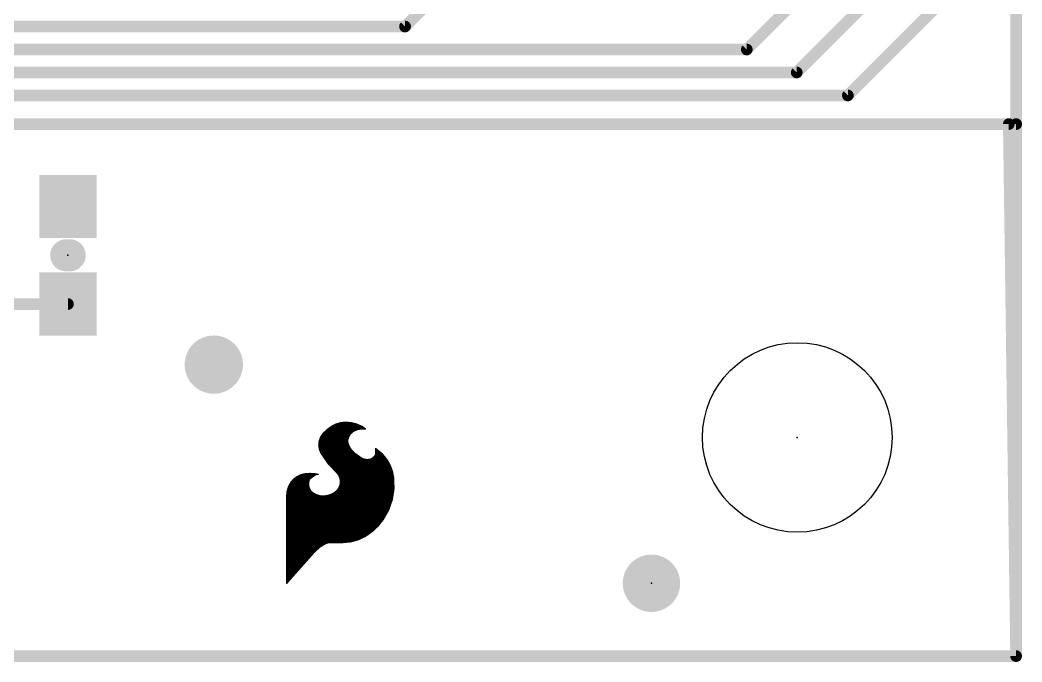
# Model space of a CAD drawing. Extents: x 0 to 48, y -23 to 79.
# Drawn here: x 30.92 to 48.36, y -0.1 to 11.08 of the extents above; entities that cross this region are included whole.
import ezdxf

# ---------------------------------------------------------------- set-up
doc = ezdxf.new("R2010")
doc.units = 0
for name, color, linetype in [('1', 12, 'CONTINUOUS'), ('16', 132, 'CONTINUOUS'), ('18', 110, 'CONTINUOUS'), ('20', 53, 'CONTINUOUS'), ('21', 41, 'CONTINUOUS'), ('22', 40, 'CONTINUOUS'), ('23', 53, 'CONTINUOUS'), ('24', 53, 'CONTINUOUS')]:
    doc.layers.add(name, color=color, linetype=linetype)

# ---------------------------------------------------------------- blocks, each defined once
blk = doc.blocks.new('RECT')
blk.add_solid([(-0.5, -0.5), (0.5, -0.5), (-0.5, 0.5), (0.5, 0.5)])
blk = doc.blocks.new('PIE')
at = {"const_width": 0.5}
blk.add_lwpolyline([(0, -0.25, 1), (0, 0.25, 1), (0, -0.25)], format="xyb", dxfattribs=at)
blk = doc.blocks.new('ROUNDV')
at = {"const_width": 0.5}
blk.add_lwpolyline([(0, -0.25, 1), (0, 0.25, 1), (0, -0.25)], format="xyb", dxfattribs=at)

msp = doc.modelspace()

# ---------------------------------------------------------------- linework, layer by layer
at = {"layer": '1', "const_width": 0.2032}
for points in [[(48.133, 9.271), (0, 9.271)], [(48.26, 0), (48.133, 9.271)], [(0, 0), (48.26, 0)]]:
    msp.add_lwpolyline(points, dxfattribs=at)
at = {"layer": '1', "const_width": 0.1016}
for points in [[(48.1838, 9.2717, 1), (48.0822, 9.2703)], [(48.133, 9.2202, 1), (48.133, 9.3218)], [(48.2092, -0.0007, 1), (48.3108, 0.0007)], [(48.26, -0.0508, 1), (48.26, 0.0508)]]:
    msp.add_lwpolyline(points, format="xyb", dxfattribs=at)
at = {"layer": '16', "const_width": 0.2032}
for points in [[(46.0807, 13.081), (43.5698, 10.5702)], [(39.3497, 12.7), (37.6198, 10.9702)], [(46.8427, 12.573), (44.4398, 10.1702)], [(47.498, 11.938), (45.3302, 9.7702)], [(25.5021, 10.9702), (37.6198, 10.9702)], [(25.5021, 10.5702), (43.5698, 10.5702)], [(25.5021, 10.1702), (44.4398, 10.1702)], [(25.5021, 9.7702), (45.3302, 9.7702)], [(48.26, 9.271), (0, 9.271)], [(48.26, 0), (48.26, 9.271)], [(31.75, 6.135), (29.249, 6.135)], [(0, 0), (48.26, 0)]]:
    msp.add_lwpolyline(points, dxfattribs=at)
at = {"layer": '16', "const_width": 0.1016}
for points in [[(37.5839, 11.0061, 1), (37.6558, 10.9342)], [(37.6198, 10.9194, 1), (37.6198, 11.021)], [(43.5339, 10.6061, 1), (43.6058, 10.5342)], [(43.5698, 10.5194, 1), (43.5698, 10.621)], [(44.4039, 10.2061, 1), (44.4758, 10.1342)], [(44.4398, 10.1194, 1), (44.4398, 10.221)], [(45.2942, 9.8061, 1), (45.3661, 9.7342)], [(45.3302, 9.7194, 1), (45.3302, 9.821)], [(48.3108, 9.271, 1), (48.2092, 9.271)], [(48.26, 9.2202, 1), (48.26, 9.3218)], [(31.75, 6.0842, 1), (31.75, 6.1858)], [(48.2092, 0, 1), (48.3108, 0)], [(48.26, -0.0508, 1), (48.26, 0.0508)]]:
    msp.add_lwpolyline(points, format="xyb", dxfattribs=at)
at = {"layer": '20', "const_width": 0.2032}
for points in [[(48.26, 78.74), (48.26, 0)], [(48.26, 0), (0, 0)]]:
    msp.add_lwpolyline(points, dxfattribs=at)
at = {"layer": '20', "const_width": 0.1016}
for points in [[(48.2092, 0, 1), (48.3108, 0)], [(48.26, -0.0508, 1), (48.26, 0.0508)]]:
    msp.add_lwpolyline(points, format="xyb", dxfattribs=at)
at = {"layer": '20'}
msp.add_circle((44.45, 3.81), 1.651, dxfattribs=at)
at = {"layer": '21', "const_width": 0.0254}
for points in [[(36.3449, 4.0056), (36.2672, 3.9496)], [(36.4229, 4.0444), (36.3449, 4.0056)], [(36.3602, 4.0132), (36.8417, 4.0132)], [(36.4112, 4.0386), (36.7831, 4.0386)], [(36.5069, 4.0676), (36.4229, 4.0444)], [(36.494, 4.064), (36.6904, 4.064)], [(36.5938, 4.0742), (36.5069, 4.0676)], [(36.6838, 4.0656), (36.5938, 4.0742)], [(36.7716, 4.0437), (36.6838, 4.0656)], [(36.7945, 4.0335), (36.7716, 4.0437)], [(36.8301, 4.0183), (36.7945, 4.0335)], [(36.8805, 3.9962), (36.8301, 4.0183)], [(36.1976, 3.8837), (36.1545, 3.8233)], [(36.1631, 3.8354), (36.6452, 3.8354)], [(36.1812, 3.8608), (36.661, 3.8608)], [(36.2672, 3.9496), (36.1976, 3.8837)], [(36.2002, 3.8862), (36.6826, 3.8862)], [(36.2271, 3.9116), (36.7097, 3.9116)], [(36.2539, 3.937), (36.7568, 3.937)], [(36.285, 3.9624), (36.924, 3.9624)], [(36.3202, 3.9878), (36.8914, 3.9878)], [(36.6384, 3.8244), (36.6687, 3.8733)], [(36.6687, 3.8733), (36.7107, 3.9125)], [(36.7107, 3.9125), (36.7615, 3.9395)], [(36.7615, 3.9395), (36.8127, 3.954)], [(36.8127, 3.954), (36.8656, 3.9599)], [(36.8656, 3.9599), (36.9266, 3.9599)], [(36.924, 3.9624), (36.8805, 3.9962)], [(36.9265, 3.9599), (36.924, 3.9624)], [(36.9266, 3.9599), (36.9265, 3.9599)], [(36.1277, 3.7541), (36.1191, 3.6804)], [(36.1191, 3.6804), (36.129, 3.6069)], [(36.1194, 3.683), (36.6354, 3.683)], [(36.1222, 3.6576), (36.646, 3.6576)], [(36.1224, 3.7084), (36.6259, 3.7084)], [(36.1253, 3.7338), (36.6208, 3.7338)], [(36.1545, 3.8233), (36.1277, 3.7541)], [(36.1297, 3.7592), (36.6214, 3.7592)], [(36.1395, 3.7846), (36.6264, 3.7846)], [(36.1493, 3.81), (36.634, 3.81)], [(36.6204, 3.736), (36.6218, 3.7694)], [(36.6269, 3.7033), (36.6204, 3.736)], [(36.6218, 3.7694), (36.6384, 3.8244)], [(36.6484, 3.6518), (36.6269, 3.7033)], [(36.6777, 3.6043), (36.6484, 3.6518)], [(36.1256, 3.6322), (36.6605, 3.6322)], [(36.129, 3.6069), (36.157, 3.5382)], [(36.1291, 3.6068), (36.6762, 3.6068)], [(36.1394, 3.5814), (36.6973, 3.5814)], [(36.1498, 3.556), (36.7209, 3.556)], [(36.157, 3.5382), (36.2756, 3.3624)], [(36.1621, 3.5306), (36.7505, 3.5306)], [(36.1793, 3.5052), (36.7845, 3.5052)], [(36.1964, 3.4798), (36.8197, 3.4798)], [(36.714, 3.5619), (36.6777, 3.6043)], [(36.7564, 3.5255), (36.714, 3.5619)], [(36.8478, 3.4595), (36.7564, 3.5255)], [(37.1018, 3.5001), (37.0722, 3.4634)], [(37.0854, 3.4798), (37.258, 3.4798)], [(37.1075, 3.5136), (37.1018, 3.5001)], [(37.104, 3.5052), (37.2378, 3.5052)], [(37.1095, 3.5281), (37.1075, 3.5136)], [(37.2221, 3.5249), (37.1095, 3.617)], [(37.1095, 3.617), (37.1095, 3.5281)], [(37.1095, 3.6068), (37.122, 3.6068)], [(37.1095, 3.5814), (37.153, 3.5814)], [(37.1095, 3.556), (37.1841, 3.556)], [(37.1095, 3.5306), (37.2151, 3.5306)], [(37.3127, 3.4112), (37.2221, 3.5249)], [(36.2135, 3.4544), (36.8578, 3.4544)], [(36.2307, 3.429), (36.9224, 3.429)], [(36.2478, 3.4036), (37.3168, 3.4036)], [(36.2649, 3.3782), (37.3304, 3.3782)], [(36.2756, 3.3624), (36.4211, 3.208)], [(36.2846, 3.3528), (37.3441, 3.3528)], [(36.3086, 3.3274), (37.3577, 3.3274)], [(36.8991, 3.4333), (36.8478, 3.4595)], [(36.9557, 3.4229), (36.8991, 3.4333)], [(37.0129, 3.429), (36.9557, 3.4229)], [(37.0333, 3.4366), (37.0129, 3.429)], [(37.0129, 3.429), (37.2985, 3.429)], [(37.0722, 3.4634), (37.0333, 3.4366)], [(37.0591, 3.4544), (37.2783, 3.4544)], [(37.3628, 3.3178), (37.3127, 3.4112)], [(37.3986, 3.218), (37.3628, 3.3178)], [(35.8, 3.1566), (35.7352, 3.1245)], [(35.7859, 3.1496), (36.0449, 3.1496)], [(35.8699, 3.175), (35.8, 3.1566)], [(35.9639, 3.1824), (35.8699, 3.175)], [(35.8699, 3.175), (36.0579, 3.175)], [(36.0579, 3.175), (35.9639, 3.1824)], [(35.9715, 3.0963), (36.0554, 3.1572)], [(36.0554, 3.1572), (36.0711, 3.1656)], [(36.1062, 3.1674), (36.0579, 3.175)], [(36.0711, 3.1656), (36.0885, 3.1691)], [(36.0885, 3.1691), (36.1062, 3.1674)], [(36.3325, 3.302), (37.3685, 3.302)], [(36.3564, 3.2766), (37.3776, 3.2766)], [(36.3804, 3.2512), (37.3867, 3.2512)], [(36.4043, 3.2258), (37.3958, 3.2258)], [(36.4211, 3.208), (36.4594, 3.1631)], [(36.4276, 3.2004), (37.4021, 3.2004)], [(36.4492, 3.175), (37.4072, 3.175)], [(36.4594, 3.1631), (36.4849, 3.1098)], [(36.4659, 3.1496), (37.4122, 3.1496)], [(37.4193, 3.114), (37.3986, 3.218)], [(35.6312, 3.0251), (35.5911, 2.9519)], [(35.602, 2.9718), (35.9396, 2.9718)], [(35.6159, 2.9972), (35.9388, 2.9972)], [(35.6298, 3.0226), (35.9391, 3.0226)], [(35.6782, 3.0801), (35.6312, 3.0251)], [(35.6508, 3.048), (35.9447, 3.048)], [(35.6725, 3.0734), (35.9527, 3.0734)], [(35.7352, 3.1245), (35.6782, 3.0801)], [(35.7022, 3.0988), (35.9749, 3.0988)], [(35.7348, 3.1242), (36.0099, 3.1242)], [(35.9388, 3.0213), (35.9487, 3.0658)], [(35.9388, 2.9757), (35.9388, 3.0213)], [(35.9487, 2.9312), (35.9388, 2.9757)], [(35.9487, 3.0658), (35.9577, 3.0829)], [(35.9577, 3.0829), (35.9715, 3.0963)], [(36.491, 2.9928), (36.4714, 2.9371)], [(36.478, 3.1242), (37.4173, 3.1242)], [(36.4836, 2.9718), (37.4237, 2.9718)], [(36.4849, 3.1098), (36.4956, 3.0517)], [(36.4869, 3.0988), (37.4198, 3.0988)], [(36.4956, 3.0517), (36.491, 2.9928)], [(36.4914, 2.9972), (37.423, 2.9972)], [(36.4916, 3.0734), (37.4206, 3.0734)], [(36.4934, 3.0226), (37.4222, 3.0226)], [(36.4954, 3.048), (37.4214, 3.048)], [(37.4253, 2.9212), (37.4193, 3.114)], [(35.5671, 2.872), (35.5601, 2.7889)], [(35.5601, 2.7889), (35.5601, 1.2725)], [(35.5605, 2.794), (36.1342, 2.794)], [(35.5627, 2.8194), (36.0594, 2.8194)], [(35.5648, 2.8448), (36.0172, 2.8448)], [(35.5669, 2.8702), (35.9877, 2.8702)], [(35.5911, 2.9519), (35.5671, 2.872)], [(35.5741, 2.8956), (35.9669, 2.8956)], [(35.5818, 2.921), (35.9539, 2.921)], [(35.5894, 2.9464), (35.9453, 2.9464)], [(35.9709, 2.8878), (35.9487, 2.9312)], [(36.0046, 2.8524), (35.9709, 2.8878)], [(36.068, 2.8142), (36.0046, 2.8524)], [(36.1388, 2.7926), (36.068, 2.8142)], [(36.2128, 2.7889), (36.1388, 2.7926)], [(36.2761, 2.799), (36.2128, 2.7889)], [(36.2448, 2.794), (37.4061, 2.794)], [(36.3368, 2.8195), (36.2761, 2.799)], [(36.3365, 2.8194), (37.4099, 2.8194)], [(36.3932, 2.8499), (36.3368, 2.8195)], [(36.3837, 2.8448), (37.4138, 2.8448)], [(36.438, 2.8884), (36.3932, 2.8499)], [(36.4169, 2.8702), (37.4176, 2.8702)], [(36.4714, 2.9371), (36.438, 2.8884)], [(36.443, 2.8956), (37.4215, 2.8956)], [(36.4604, 2.921), (37.4253, 2.921)], [(36.4747, 2.9464), (37.4245, 2.9464)], [(37.3965, 2.7305), (37.4253, 2.9212)], [(35.5601, 2.7686), (37.4022, 2.7686)], [(35.5601, 2.7432), (37.3984, 2.7432)], [(35.5601, 2.7178), (37.3921, 2.7178)], [(35.5601, 2.6924), (37.3834, 2.6924)], [(35.5601, 2.667), (37.3746, 2.667)], [(35.5601, 2.6416), (37.3659, 2.6416)], [(35.5601, 2.6162), (37.3571, 2.6162)], [(37.3337, 2.5481), (37.3965, 2.7305)], [(35.5601, 2.5908), (37.3484, 2.5908)], [(35.5601, 2.5654), (37.3396, 2.5654)], [(35.5601, 2.54), (37.3291, 2.54)], [(35.5601, 2.5146), (37.3148, 2.5146)], [(35.5601, 2.4892), (37.3005, 2.4892)], [(35.5601, 2.4638), (37.2862, 2.4638)], [(35.5601, 2.4384), (37.2719, 2.4384)], [(37.239, 2.38), (37.3337, 2.5481)], [(35.5601, 2.413), (37.2576, 2.413)], [(35.5601, 2.3876), (37.2433, 2.3876)], [(35.5601, 2.3622), (37.2248, 2.3622)], [(35.5601, 2.3368), (37.2045, 2.3368)], [(35.5601, 2.3114), (37.1842, 2.3114)], [(35.5601, 2.286), (37.1639, 2.286)], [(35.5601, 2.2606), (37.1413, 2.2606)], [(37.0474, 2.1721), (37.1506, 2.2693)], [(37.1506, 2.2693), (37.239, 2.38)], [(35.5601, 2.2352), (37.1144, 2.2352)], [(35.5601, 2.2098), (37.0874, 2.2098)], [(35.5601, 2.1844), (37.0605, 2.1844)], [(35.5601, 2.159), (37.0288, 2.159)], [(35.5601, 2.1336), (36.9929, 2.1336)], [(35.5601, 2.1082), (36.9569, 2.1082)], [(35.5601, 2.0828), (36.9161, 2.0828)], [(36.8087, 2.0304), (36.9317, 2.0904)], [(36.9317, 2.0904), (37.0474, 2.1721)], [(35.5601, 2.0574), (36.864, 2.0574)], [(35.5601, 2.032), (36.8119, 2.032)], [(35.5601, 2.0066), (36.7234, 2.0066)], [(35.5601, 1.9812), (36.5405, 1.9812)], [(35.5601, 1.9558), (36.2271, 1.9558)], [(35.5601, 1.9304), (36.1844, 1.9304)], [(36.1345, 1.9007), (36.2357, 1.9609)], [(36.2357, 1.9609), (36.2729, 1.9744)], [(36.2729, 1.9744), (36.3119, 1.9812)], [(36.3119, 1.9812), (36.5405, 1.9812)], [(36.5405, 1.9812), (36.6768, 1.9936)], [(36.6768, 1.9936), (36.8087, 2.0304)], [(35.5601, 1.905), (36.1417, 1.905)], [(35.5601, 1.8796), (36.1114, 1.8796)], [(35.5601, 1.8542), (36.0837, 1.8542)], [(35.5601, 1.8288), (36.056, 1.8288)], [(35.5601, 1.2725), (36.0477, 1.8212)], [(35.5601, 1.8034), (36.0319, 1.8034)], [(35.5601, 1.778), (36.0093, 1.778)], [(35.5601, 1.7526), (35.9867, 1.7526)], [(36.0477, 1.8212), (36.1345, 1.9007)], [(35.5601, 1.7272), (35.9642, 1.7272)], [(35.5601, 1.7018), (35.9416, 1.7018)], [(35.5601, 1.6764), (35.919, 1.6764)], [(35.5601, 1.651), (35.8965, 1.651)], [(35.5601, 1.6256), (35.8739, 1.6256)], [(35.5601, 1.6002), (35.8513, 1.6002)], [(35.5601, 1.5748), (35.8287, 1.5748)], [(35.5601, 1.5494), (35.8062, 1.5494)], [(35.5601, 1.524), (35.7836, 1.524)], [(35.5601, 1.4986), (35.761, 1.4986)], [(35.5601, 1.4732), (35.7385, 1.4732)], [(35.5601, 1.4478), (35.7159, 1.4478)], [(35.5601, 1.4224), (35.6933, 1.4224)], [(35.5601, 1.397), (35.6707, 1.397)], [(35.5601, 1.3716), (35.6482, 1.3716)], [(35.5601, 1.3462), (35.6256, 1.3462)], [(35.5601, 1.3208), (35.603, 1.3208)], [(35.5601, 1.2954), (35.5804, 1.2954)]]:
    msp.add_lwpolyline(points, dxfattribs=at)
at = {"layer": '21', "const_width": 0.0127}
for points in [[(36.3421, 4.0113, 1), (36.3477, 3.9999)], [(36.3486, 4.0004, 1), (36.3412, 4.0108)], [(36.3602, 4.0196, 1), (36.3602, 4.0069)], [(36.4112, 4.045, 1), (36.4112, 4.0323)], [(36.4212, 4.0505, 1), (36.4246, 4.0383)], [(36.4257, 4.0387, 1), (36.4201, 4.0501)], [(36.494, 4.0704, 1), (36.494, 4.0576)], [(36.5064, 4.0739, 1), (36.5074, 4.0612)], [(36.5086, 4.0615, 1), (36.5052, 4.0737)], [(36.5944, 4.0805, 1), (36.5932, 4.0679)], [(36.5943, 4.0679, 1), (36.5933, 4.0805)], [(36.6854, 4.0718, 1), (36.6823, 4.0595)], [(36.6832, 4.0593, 1), (36.6845, 4.072)], [(36.6904, 4.0576, 1), (36.6904, 4.0704)], [(36.7742, 4.0495, 1), (36.769, 4.0379)], [(36.7701, 4.0375, 1), (36.7731, 4.0499)], [(36.7831, 4.0323, 1), (36.7831, 4.045)], [(36.797, 4.0393, 1), (36.792, 4.0277)], [(36.7919, 4.0277, 1), (36.7971, 4.0393)], [(36.8326, 4.0241, 1), (36.8276, 4.0125)], [(36.8276, 4.0125, 1), (36.8326, 4.0241)], [(36.8417, 4.0069, 1), (36.8417, 4.0196)], [(36.1631, 3.8418, 1), (36.1631, 3.8291)], [(36.1812, 3.8672, 1), (36.1812, 3.8545)], [(36.1932, 3.8883, 1), (36.202, 3.8791)], [(36.2028, 3.88, 1), (36.1924, 3.8874)], [(36.2002, 3.8925, 1), (36.2002, 3.8799)], [(36.2271, 3.9179, 1), (36.2271, 3.9053)], [(36.2539, 3.9434, 1), (36.2539, 3.9307)], [(36.2635, 3.9547, 1), (36.2709, 3.9444)], [(36.2716, 3.9449, 1), (36.2628, 3.9542)], [(36.285, 3.9688, 1), (36.285, 3.9561)], [(36.3202, 3.9941, 1), (36.3202, 3.9815)], [(36.6452, 3.8291, 1), (36.6452, 3.8418)], [(36.661, 3.8545, 1), (36.661, 3.8672)], [(36.6644, 3.8779, 1), (36.6731, 3.8686)], [(36.6741, 3.8699, 1), (36.6633, 3.8766)], [(36.6826, 3.8799, 1), (36.6826, 3.8925)], [(36.7078, 3.9181, 1), (36.7137, 3.9069)], [(36.7151, 3.9079, 1), (36.7064, 3.9172)], [(36.7097, 3.9053, 1), (36.7097, 3.9179)], [(36.7598, 3.9456, 1), (36.7632, 3.9334)], [(36.7568, 3.9307, 1), (36.7568, 3.9434)], [(36.7645, 3.9339, 1), (36.7585, 3.9451)], [(36.812, 3.9603, 1), (36.8134, 3.9477)], [(36.8144, 3.9479, 1), (36.811, 3.9601)], [(36.8656, 3.9663, 1), (36.8656, 3.9536)], [(36.8663, 3.9536, 1), (36.8649, 3.9662)], [(36.8844, 4.0012, 1), (36.8766, 3.9912)], [(36.878, 3.9904, 1), (36.8831, 4.002)], [(36.8914, 3.9815, 1), (36.8914, 3.9941)], [(36.9285, 3.9669, 1), (36.9195, 3.9579)], [(36.9201, 3.9574, 1), (36.9279, 3.9674)], [(36.9265, 3.9663, 1), (36.9265, 3.9536)], [(36.922, 3.9554, 1), (36.931, 3.9644)], [(36.924, 3.9561, 1), (36.924, 3.9688)], [(36.9266, 3.9536, 1), (36.9266, 3.9663)], [(36.9266, 3.9536, 1), (36.9266, 3.9663)], [(36.1254, 3.6813, 1), (36.1128, 3.6796)], [(36.1128, 3.6812, 1), (36.1254, 3.6797)], [(36.1194, 3.6894, 1), (36.1194, 3.6767)], [(36.1222, 3.6639, 1), (36.1222, 3.6513)], [(36.1224, 3.7147, 1), (36.1224, 3.7021)], [(36.1253, 3.7401, 1), (36.1253, 3.7275)], [(36.1218, 3.7564, 1), (36.1337, 3.7518)], [(36.134, 3.7534, 1), (36.1214, 3.7549)], [(36.1297, 3.7656, 1), (36.1297, 3.7529)], [(36.1395, 3.791, 1), (36.1395, 3.7783)], [(36.1493, 3.8163, 1), (36.1493, 3.8037)], [(36.1493, 3.827, 1), (36.1596, 3.8196)], [(36.1604, 3.821, 1), (36.1485, 3.8256)], [(36.614, 3.7363, 1), (36.6267, 3.7358)], [(36.6266, 3.7373, 1), (36.6142, 3.7348)], [(36.6281, 3.7691, 1), (36.6155, 3.7697)], [(36.6157, 3.7712, 1), (36.6279, 3.7676)], [(36.6328, 3.7057, 1), (36.621, 3.7009)], [(36.6207, 3.7021, 1), (36.6331, 3.7045)], [(36.6208, 3.7275, 1), (36.6208, 3.7401)], [(36.6214, 3.7529, 1), (36.6214, 3.7656)], [(36.6259, 3.7021, 1), (36.6259, 3.7147)], [(36.6264, 3.7783, 1), (36.6264, 3.791)], [(36.633, 3.8278, 1), (36.6438, 3.8211)], [(36.6445, 3.8226, 1), (36.6323, 3.8263)], [(36.634, 3.8037, 1), (36.634, 3.8163)], [(36.6354, 3.6767, 1), (36.6354, 3.6894)], [(36.6538, 3.6551, 1), (36.643, 3.6485)], [(36.646, 3.6513, 1), (36.646, 3.6639)], [(36.1256, 3.6385, 1), (36.1256, 3.6259)], [(36.1349, 3.6093, 1), (36.1232, 3.6045)], [(36.1291, 3.6132, 1), (36.1291, 3.6005)], [(36.1227, 3.6061, 1), (36.1353, 3.6078)], [(36.1394, 3.5878, 1), (36.1394, 3.5751)], [(36.1498, 3.5623, 1), (36.1498, 3.5497)], [(36.1623, 3.5418, 1), (36.1517, 3.5346)], [(36.1511, 3.5358, 1), (36.1629, 3.5406)], [(36.1621, 3.537, 1), (36.1621, 3.5243)], [(36.1793, 3.5116, 1), (36.1793, 3.4989)], [(36.1964, 3.4861, 1), (36.1964, 3.4735)], [(36.6425, 3.6493, 1), (36.6542, 3.6542)], [(36.6605, 3.6259, 1), (36.6605, 3.6385)], [(36.6825, 3.6084, 1), (36.6729, 3.6002)], [(36.6723, 3.601, 1), (36.6831, 3.6076)], [(36.6762, 3.6005, 1), (36.6762, 3.6132)], [(36.6973, 3.5751, 1), (36.6973, 3.5878)], [(36.7182, 3.5667, 1), (36.7099, 3.5571)], [(36.7092, 3.5578, 1), (36.7189, 3.566)], [(36.7209, 3.5497, 1), (36.7209, 3.5623)], [(36.7601, 3.5306, 1), (36.7527, 3.5204)], [(36.7505, 3.5243, 1), (36.7505, 3.537)], [(36.7523, 3.5207, 1), (36.7605, 3.5303)], [(36.7845, 3.4989, 1), (36.7845, 3.5116)], [(36.8197, 3.4735, 1), (36.8197, 3.4861)], [(37.0854, 3.4861, 1), (37.0854, 3.4735)], [(37.096, 3.5026, 1), (37.1076, 3.4976)], [(37.1067, 3.4961, 1), (37.0969, 3.5041)], [(37.104, 3.5116, 1), (37.104, 3.4989)], [(37.1012, 3.5144, 1), (37.1138, 3.5127)], [(37.1134, 3.5111, 1), (37.1017, 3.5161)], [(37.1135, 3.6219, 1), (37.1055, 3.6121)], [(37.1095, 3.6132, 1), (37.1095, 3.6005)], [(37.1095, 3.5878, 1), (37.1095, 3.5751)], [(37.1095, 3.5623, 1), (37.1095, 3.5497)], [(37.1095, 3.537, 1), (37.1095, 3.5243)], [(37.1159, 3.617, 1), (37.1032, 3.617)], [(37.1158, 3.5272, 1), (37.1032, 3.529)], [(37.1032, 3.5281, 1), (37.1159, 3.5281)], [(37.122, 3.6005, 1), (37.122, 3.6132)], [(37.153, 3.5751, 1), (37.153, 3.5878)], [(37.1841, 3.5497, 1), (37.1841, 3.5623)], [(37.2151, 3.5243, 1), (37.2151, 3.537)], [(37.227, 3.5289, 1), (37.2171, 3.521)], [(37.218, 3.52, 1), (37.2261, 3.5298)], [(37.2378, 3.4989, 1), (37.2378, 3.5116)], [(37.258, 3.4735, 1), (37.258, 3.4861)], [(36.2135, 3.4607, 1), (36.2135, 3.4481)], [(36.2307, 3.4354, 1), (36.2307, 3.4227)], [(36.2478, 3.4099, 1), (36.2478, 3.3973)], [(36.2649, 3.3845, 1), (36.2649, 3.3719)], [(36.2802, 3.3667, 1), (36.271, 3.358)], [(36.2704, 3.3588, 1), (36.2809, 3.3659)], [(36.2846, 3.3592, 1), (36.2846, 3.3465)], [(36.3086, 3.3338, 1), (36.3086, 3.3211)], [(36.8507, 3.4652, 1), (36.8449, 3.4538)], [(36.8441, 3.4544, 1), (36.8515, 3.4646)], [(36.8578, 3.4481, 1), (36.8578, 3.4607)], [(36.9002, 3.4396, 1), (36.8979, 3.4271)], [(36.8962, 3.4277, 1), (36.902, 3.439)], [(36.9224, 3.4227, 1), (36.9224, 3.4354)], [(36.955, 3.4292, 1), (36.9563, 3.4165)], [(36.9545, 3.4166, 1), (36.9568, 3.4291)], [(37.0129, 3.4354, 1), (37.0129, 3.4227)], [(37.0107, 3.435, 1), (37.0151, 3.423)], [(37.0136, 3.4227, 1), (37.0122, 3.4353)], [(37.0297, 3.4418, 1), (37.0369, 3.4314)], [(37.0355, 3.4306, 1), (37.0311, 3.4426)], [(37.0591, 3.4607, 1), (37.0591, 3.4481)], [(37.0672, 3.4674, 1), (37.0771, 3.4594)], [(37.0758, 3.4581, 1), (37.0686, 3.4686)], [(37.2783, 3.4481, 1), (37.2783, 3.4607)], [(37.2985, 3.4227, 1), (37.2985, 3.4354)], [(37.3183, 3.4142, 1), (37.3071, 3.4082)], [(37.3077, 3.4072, 1), (37.3177, 3.4152)], [(37.3168, 3.3973, 1), (37.3168, 3.4099)], [(37.3304, 3.3719, 1), (37.3304, 3.3845)], [(37.3441, 3.3465, 1), (37.3441, 3.3592)], [(37.3688, 3.3199, 1), (37.3569, 3.3156)], [(37.3572, 3.3148, 1), (37.3684, 3.3208)], [(37.3577, 3.3211, 1), (37.3577, 3.3338)], [(35.7859, 3.1559, 1), (35.7859, 3.1433)], [(35.7984, 3.1627, 1), (35.8016, 3.1504)], [(35.8028, 3.1509, 1), (35.7972, 3.1623)], [(35.8699, 3.1814, 1), (35.8699, 3.1687)], [(35.8694, 3.1813, 1), (35.8704, 3.1687)], [(35.8715, 3.1689, 1), (35.8683, 3.1811)], [(35.9644, 3.1887, 1), (35.9634, 3.176)], [(35.9644, 3.176, 1), (35.9634, 3.1887)], [(36.0449, 3.1433, 1), (36.0449, 3.1559)], [(36.0524, 3.1628, 1), (36.0584, 3.1516)], [(36.0589, 3.1813, 1), (36.0569, 3.1687)], [(36.0591, 3.1521, 1), (36.0517, 3.1623)], [(36.0574, 3.1687, 1), (36.0584, 3.1813)], [(36.0579, 3.1687, 1), (36.0579, 3.1814)], [(36.0698, 3.1718, 1), (36.0723, 3.1594)], [(36.0741, 3.16, 1), (36.0681, 3.1712)], [(36.0891, 3.1754, 1), (36.0879, 3.1628)], [(36.0898, 3.1629, 1), (36.0872, 3.1753)], [(36.1052, 3.1611, 1), (36.1072, 3.1737)], [(36.1056, 3.1611, 1), (36.1068, 3.1737)], [(36.3325, 3.3083, 1), (36.3325, 3.2957)], [(36.3564, 3.283, 1), (36.3564, 3.2703)], [(36.3804, 3.2576, 1), (36.3804, 3.2449)], [(36.4043, 3.2321, 1), (36.4043, 3.2195)], [(36.4259, 3.2121, 1), (36.4163, 3.2039)], [(36.4165, 3.2036, 1), (36.4257, 3.2124)], [(36.4276, 3.2067, 1), (36.4276, 3.1941)], [(36.4492, 3.1814, 1), (36.4492, 3.1687)], [(36.4652, 3.1658, 1), (36.4537, 3.1603)], [(36.4546, 3.1589, 1), (36.4643, 3.1672)], [(36.4659, 3.1559, 1), (36.4659, 3.1433)], [(37.3685, 3.2957, 1), (37.3685, 3.3083)], [(37.3776, 3.2703, 1), (37.3776, 3.283)], [(37.3867, 3.2449, 1), (37.3867, 3.2576)], [(37.4049, 3.2192, 1), (37.3924, 3.2167)], [(37.3927, 3.2158, 1), (37.4046, 3.2201)], [(37.3958, 3.2195, 1), (37.3958, 3.2321)], [(37.4021, 3.1941, 1), (37.4021, 3.2067)], [(37.4072, 3.1687, 1), (37.4072, 3.1814)], [(37.4122, 3.1433, 1), (37.4122, 3.1559)], [(35.602, 2.9781, 1), (35.602, 2.9655)], [(35.6159, 3.0036, 1), (35.6159, 2.9909)], [(35.6298, 3.029, 1), (35.6298, 3.0163)], [(35.6264, 3.0292, 1), (35.636, 3.021)], [(35.6368, 3.022, 1), (35.6256, 3.0282)], [(35.6508, 3.0543, 1), (35.6508, 3.0417)], [(35.6725, 3.0798, 1), (35.6725, 3.0671)], [(35.6743, 3.0851, 1), (35.6821, 3.0751)], [(35.683, 3.076, 1), (35.6733, 3.0842)], [(35.7022, 3.1052, 1), (35.7022, 3.0925)], [(35.7348, 3.1305, 1), (35.7348, 3.1179)], [(35.7324, 3.1302, 1), (35.738, 3.1188)], [(35.7391, 3.1195, 1), (35.7313, 3.1295)], [(35.9451, 3.0213, 1), (35.9324, 3.0213)], [(35.9326, 3.0227, 1), (35.945, 3.0199)], [(35.945, 2.9771, 1), (35.9326, 2.9743)], [(35.9324, 2.9757, 1), (35.9451, 2.9757)], [(35.9388, 2.9909, 1), (35.9388, 3.0036)], [(35.9391, 3.0163, 1), (35.9391, 3.029)], [(35.9396, 2.9655, 1), (35.9396, 2.9781)], [(35.9431, 3.0688, 1), (35.9543, 3.0628)], [(35.9549, 3.0644, 1), (35.9425, 3.0672)], [(35.9447, 3.0417, 1), (35.9447, 3.0543)], [(35.9533, 3.0874, 1), (35.9621, 3.0783)], [(35.9633, 3.0799, 1), (35.9521, 3.0858)], [(35.9527, 3.0671, 1), (35.9527, 3.0798)], [(35.9678, 3.1014, 1), (35.9752, 3.0912)], [(35.9759, 3.0918, 1), (35.9671, 3.1008)], [(35.9749, 3.0925, 1), (35.9749, 3.1052)], [(36.0099, 3.1179, 1), (36.0099, 3.1305)], [(36.478, 3.1305, 1), (36.478, 3.1179)], [(36.4836, 2.9781, 1), (36.4836, 2.9655)], [(36.4911, 3.1109, 1), (36.4786, 3.1086)], [(36.4791, 3.107, 1), (36.4906, 3.1125)], [(36.4869, 3.1052, 1), (36.4869, 3.0925)], [(36.4847, 2.9933, 1), (36.4974, 2.9923)], [(36.4914, 3.0036, 1), (36.4914, 2.9909)], [(36.497, 2.9907, 1), (36.4851, 2.9949)], [(36.4916, 3.0798, 1), (36.4916, 3.0671)], [(36.4934, 3.029, 1), (36.4934, 3.0163)], [(36.4954, 3.0543, 1), (36.4954, 3.0417)], [(36.502, 3.0512, 1), (36.4893, 3.0522)], [(36.4894, 3.0505, 1), (36.5019, 3.0528)], [(37.4256, 3.1142, 1), (37.413, 3.1138)], [(37.4131, 3.1128, 1), (37.4255, 3.1152)], [(37.4173, 3.1179, 1), (37.4173, 3.1305)], [(37.4198, 3.0925, 1), (37.4198, 3.1052)], [(37.4206, 3.0671, 1), (37.4206, 3.0798)], [(37.4214, 3.0417, 1), (37.4214, 3.0543)], [(37.4222, 3.0163, 1), (37.4222, 3.029)], [(37.423, 2.9909, 1), (37.423, 3.0036)], [(37.4237, 2.9655, 1), (37.4237, 2.9781)], [(35.5538, 2.7894, 1), (35.5664, 2.7884)], [(35.5664, 2.7889, 1), (35.5538, 2.7889)], [(35.5605, 2.8003, 1), (35.5605, 2.7877)], [(35.5627, 2.8258, 1), (35.5627, 2.8131)], [(35.5648, 2.8512, 1), (35.5648, 2.8385)], [(35.5669, 2.8765, 1), (35.5669, 2.8639)], [(35.5734, 2.8715, 1), (35.5607, 2.8726)], [(35.561, 2.8739, 1), (35.5731, 2.8702)], [(35.5741, 2.9019, 1), (35.5741, 2.8893)], [(35.5818, 2.9274, 1), (35.5818, 2.9147)], [(35.5894, 2.9527, 1), (35.5894, 2.9401)], [(35.5855, 2.955, 1), (35.5967, 2.9489)], [(35.5972, 2.9501, 1), (35.585, 2.9538)], [(35.9544, 2.9341, 1), (35.943, 2.9283)], [(35.9425, 2.9298, 1), (35.9549, 2.9326)], [(35.9453, 2.9401, 1), (35.9453, 2.9527)], [(35.9539, 2.9147, 1), (35.9539, 2.9274)], [(35.9755, 2.8921, 1), (35.9663, 2.8834)], [(35.9653, 2.8849, 1), (35.9766, 2.8906)], [(35.9669, 2.8893, 1), (35.9669, 2.9019)], [(35.9877, 2.8639, 1), (35.9877, 2.8765)], [(36.0079, 2.8578, 1), (36.0013, 2.847)], [(36, 2.848, 1), (36.0092, 2.8568)], [(36.0172, 2.8385, 1), (36.0172, 2.8512)], [(36.0594, 2.8131, 1), (36.0594, 2.8258)], [(36.0699, 2.8203, 1), (36.0662, 2.8081)], [(36.0647, 2.8087, 1), (36.0713, 2.8196)], [(36.1392, 2.7989, 1), (36.1385, 2.7862)], [(36.1342, 2.7877, 1), (36.1342, 2.8003)], [(36.137, 2.7865, 1), (36.1407, 2.7986)], [(36.2118, 2.7952, 1), (36.2138, 2.7826)], [(36.2125, 2.7826, 1), (36.2131, 2.7952)], [(36.2448, 2.8003, 1), (36.2448, 2.7877)], [(36.2741, 2.805, 1), (36.2781, 2.793)], [(36.2771, 2.7927, 1), (36.2751, 2.8052)], [(36.3365, 2.8258, 1), (36.3365, 2.8131)], [(36.3338, 2.8251, 1), (36.3398, 2.8139)], [(36.3388, 2.8135, 1), (36.3348, 2.8255)], [(36.3837, 2.8512, 1), (36.3837, 2.8385)], [(36.3891, 2.8547, 1), (36.3973, 2.8451)], [(36.3962, 2.8443, 1), (36.3902, 2.8555)], [(36.4169, 2.8765, 1), (36.4169, 2.8639)], [(36.4328, 2.8919, 1), (36.4433, 2.8848)], [(36.4422, 2.8835, 1), (36.4339, 2.8932)], [(36.443, 2.9019, 1), (36.443, 2.8893)], [(36.4604, 2.9274, 1), (36.4604, 2.9147)], [(36.4654, 2.9392, 1), (36.4774, 2.935)], [(36.4766, 2.9335, 1), (36.4662, 2.9407)], [(36.4747, 2.9527, 1), (36.4747, 2.9401)], [(37.4061, 2.7877, 1), (37.4061, 2.8003)], [(37.4099, 2.8131, 1), (37.4099, 2.8258)], [(37.4138, 2.8385, 1), (37.4138, 2.8512)], [(37.4176, 2.8639, 1), (37.4176, 2.8765)], [(37.419, 2.921, 1), (37.4317, 2.9214)], [(37.4316, 2.9202, 1), (37.4191, 2.9221)], [(37.4215, 2.8893, 1), (37.4215, 2.9019)], [(37.4245, 2.9401, 1), (37.4245, 2.9527)], [(37.4253, 2.9147, 1), (37.4253, 2.9274)], [(35.5601, 2.775, 1), (35.5601, 2.7623)], [(35.5601, 2.7496, 1), (35.5601, 2.7369)], [(35.5601, 2.7241, 1), (35.5601, 2.7115)], [(35.5601, 2.6987, 1), (35.5601, 2.6861)], [(35.5601, 2.6734, 1), (35.5601, 2.6607)], [(35.5601, 2.6479, 1), (35.5601, 2.6353)], [(35.5601, 2.6225, 1), (35.5601, 2.6099)], [(37.3571, 2.6099, 1), (37.3571, 2.6225)], [(37.3659, 2.6353, 1), (37.3659, 2.6479)], [(37.3746, 2.6607, 1), (37.3746, 2.6734)], [(37.3834, 2.6861, 1), (37.3834, 2.6987)], [(37.3902, 2.7314, 1), (37.4028, 2.7295)], [(37.4025, 2.7284, 1), (37.3905, 2.7325)], [(37.3921, 2.7115, 1), (37.3921, 2.7241)], [(37.3984, 2.7369, 1), (37.3984, 2.7496)], [(37.4022, 2.7623, 1), (37.4022, 2.775)], [(35.5601, 2.5972, 1), (35.5601, 2.5845)], [(35.5601, 2.5717, 1), (35.5601, 2.5591)], [(35.5601, 2.5463, 1), (35.5601, 2.5337)], [(35.5601, 2.521, 1), (35.5601, 2.5083)], [(35.5601, 2.4956, 1), (35.5601, 2.4829)], [(35.5601, 2.4701, 1), (35.5601, 2.4575)], [(35.5601, 2.4447, 1), (35.5601, 2.4321)], [(37.2719, 2.4321, 1), (37.2719, 2.4447)], [(37.2862, 2.4575, 1), (37.2862, 2.4701)], [(37.3005, 2.4829, 1), (37.3005, 2.4956)], [(37.3148, 2.5083, 1), (37.3148, 2.521)], [(37.3277, 2.5501, 1), (37.3397, 2.546)], [(37.3392, 2.545, 1), (37.3281, 2.5512)], [(37.3291, 2.5337, 1), (37.3291, 2.5463)], [(37.3396, 2.5591, 1), (37.3396, 2.5717)], [(37.3484, 2.5845, 1), (37.3484, 2.5972)], [(35.5601, 2.4194, 1), (35.5601, 2.4067)], [(35.5601, 2.3939, 1), (35.5601, 2.3813)], [(35.5601, 2.3685, 1), (35.5601, 2.3559)], [(35.5601, 2.3432, 1), (35.5601, 2.3305)], [(35.5601, 2.3177, 1), (35.5601, 2.3051)], [(35.5601, 2.2923, 1), (35.5601, 2.2797)], [(35.5601, 2.267, 1), (35.5601, 2.2543)], [(37.1413, 2.2543, 1), (37.1413, 2.267)], [(37.1456, 2.2733, 1), (37.1555, 2.2653)], [(37.1549, 2.2647, 1), (37.1462, 2.2739)], [(37.1639, 2.2797, 1), (37.1639, 2.2923)], [(37.1842, 2.3051, 1), (37.1842, 2.3177)], [(37.2045, 2.3305, 1), (37.2045, 2.3432)], [(37.2248, 2.3559, 1), (37.2248, 2.3685)], [(37.2335, 2.3831, 1), (37.2445, 2.3769)], [(37.244, 2.376, 1), (37.234, 2.384)], [(37.2433, 2.3813, 1), (37.2433, 2.3939)], [(37.2576, 2.4067, 1), (37.2576, 2.4194)], [(35.5601, 2.2416, 1), (35.5601, 2.2289)], [(35.5601, 2.2161, 1), (35.5601, 2.2035)], [(35.5601, 2.1907, 1), (35.5601, 2.1781)], [(35.5601, 2.1654, 1), (35.5601, 2.1527)], [(35.5601, 2.1399, 1), (35.5601, 2.1273)], [(35.5601, 2.1145, 1), (35.5601, 2.1019)], [(35.5601, 2.0892, 1), (35.5601, 2.0765)], [(36.9161, 2.0765, 1), (36.9161, 2.0892)], [(36.928, 2.0956, 1), (36.9354, 2.0852)], [(36.9345, 2.0847, 1), (36.9289, 2.0961)], [(36.9569, 2.1019, 1), (36.9569, 2.1145)], [(36.9929, 2.1273, 1), (36.9929, 2.1399)], [(37.0288, 2.1527, 1), (37.0288, 2.1654)], [(37.0431, 2.1767, 1), (37.0518, 2.1675)], [(37.0511, 2.1669, 1), (37.0438, 2.1773)], [(37.0605, 2.1781, 1), (37.0605, 2.1907)], [(37.0874, 2.2035, 1), (37.0874, 2.2161)], [(37.1144, 2.2289, 1), (37.1144, 2.2416)], [(35.5601, 2.0637, 1), (35.5601, 2.0511)], [(35.5601, 2.0383, 1), (35.5601, 2.0257)], [(35.5601, 2.013, 1), (35.5601, 2.0003)], [(35.5601, 1.9876, 1), (35.5601, 1.9748)], [(35.5601, 1.9622, 1), (35.5601, 1.9494)], [(35.5601, 1.9368, 1), (35.5601, 1.9241)], [(36.1844, 1.9241, 1), (36.1844, 1.9368)], [(36.2271, 1.9494, 1), (36.2271, 1.9622)], [(36.2335, 1.9669, 1), (36.2379, 1.9549)], [(36.2389, 1.9554, 1), (36.2325, 1.9664)], [(36.2718, 1.9806, 1), (36.274, 1.9681)], [(36.2751, 1.9684, 1), (36.2708, 1.9803)], [(36.3119, 1.9876, 1), (36.3119, 1.9748)], [(36.313, 1.9749, 1), (36.3108, 1.9875)], [(36.5399, 1.9875, 1), (36.5411, 1.9749)], [(36.5405, 1.9748, 1), (36.5405, 1.9876)], [(36.5405, 1.9748, 1), (36.5405, 1.9876)], [(36.6751, 1.9997, 1), (36.6785, 1.9875)], [(36.6774, 1.9873, 1), (36.6762, 1.9999)], [(36.7234, 2.0003, 1), (36.7234, 2.013)], [(36.8059, 2.0361, 1), (36.8114, 2.0247)], [(36.8104, 2.0243, 1), (36.807, 2.0365)], [(36.8119, 2.0257, 1), (36.8119, 2.0383)], [(36.864, 2.0511, 1), (36.864, 2.0637)], [(35.5601, 1.9114, 1), (35.5601, 1.8986)], [(35.5601, 1.886, 1), (35.5601, 1.8733)], [(35.5601, 1.8606, 1), (35.5601, 1.8478)], [(35.5601, 1.8352, 1), (35.5601, 1.8224)], [(35.5601, 1.8098, 1), (35.5601, 1.7971)], [(35.5601, 1.7844, 1), (35.5601, 1.7716)], [(35.5601, 1.759, 1), (35.5601, 1.7463)], [(35.9867, 1.7463, 1), (35.9867, 1.759)], [(36.0093, 1.7716, 1), (36.0093, 1.7844)], [(36.0319, 1.7971, 1), (36.0319, 1.8098)], [(36.0434, 1.8259, 1), (36.052, 1.8165)], [(36.0524, 1.817, 1), (36.043, 1.8254)], [(36.056, 1.8224, 1), (36.056, 1.8352)], [(36.0837, 1.8478, 1), (36.0837, 1.8606)], [(36.1114, 1.8733, 1), (36.1114, 1.886)], [(36.1313, 1.9062, 1), (36.1377, 1.8953)], [(36.1388, 1.8961, 1), (36.1302, 1.9054)], [(36.1417, 1.8986, 1), (36.1417, 1.9114)], [(35.5601, 1.7336, 1), (35.5601, 1.7208)], [(35.5601, 1.7082, 1), (35.5601, 1.6954)], [(35.5601, 1.6828, 1), (35.5601, 1.6701)], [(35.5601, 1.6574, 1), (35.5601, 1.6446)], [(35.5601, 1.632, 1), (35.5601, 1.6193)], [(35.5601, 1.6066, 1), (35.5601, 1.5938)], [(35.5601, 1.5812, 1), (35.5601, 1.5684)], [(35.8287, 1.5684, 1), (35.8287, 1.5812)], [(35.8513, 1.5938, 1), (35.8513, 1.6066)], [(35.8739, 1.6193, 1), (35.8739, 1.632)], [(35.8965, 1.6446, 1), (35.8965, 1.6574)], [(35.919, 1.6701, 1), (35.919, 1.6828)], [(35.9416, 1.6954, 1), (35.9416, 1.7082)], [(35.9642, 1.7208, 1), (35.9642, 1.7336)], [(35.5601, 1.5558, 1), (35.5601, 1.5431)], [(35.5601, 1.5304, 1), (35.5601, 1.5176)], [(35.5601, 1.505, 1), (35.5601, 1.4923)], [(35.5601, 1.4796, 1), (35.5601, 1.4668)], [(35.5601, 1.4542, 1), (35.5601, 1.4414)], [(35.5601, 1.4288, 1), (35.5601, 1.4161)], [(35.5601, 1.4034, 1), (35.5601, 1.3906)], [(35.6707, 1.3906, 1), (35.6707, 1.4034)], [(35.6933, 1.4161, 1), (35.6933, 1.4288)], [(35.7159, 1.4414, 1), (35.7159, 1.4542)], [(35.7385, 1.4668, 1), (35.7385, 1.4796)], [(35.761, 1.4923, 1), (35.761, 1.505)], [(35.7836, 1.5176, 1), (35.7836, 1.5304)], [(35.8062, 1.5431, 1), (35.8062, 1.5558)], [(35.5601, 1.378, 1), (35.5601, 1.3653)], [(35.5601, 1.3526, 1), (35.5601, 1.3398)], [(35.5601, 1.3272, 1), (35.5601, 1.3144)], [(35.5601, 1.3018, 1), (35.5601, 1.2891)], [(35.5554, 1.2767, 1), (35.5648, 1.2683)], [(35.5538, 1.2725, 1), (35.5664, 1.2725)], [(35.5804, 1.2891, 1), (35.5804, 1.3018)], [(35.603, 1.3144, 1), (35.603, 1.3272)], [(35.6256, 1.3398, 1), (35.6256, 1.3526)], [(35.6482, 1.3653, 1), (35.6482, 1.378)]]:
    msp.add_lwpolyline(points, format="xyb", dxfattribs=at)
at = {"layer": '22', "const_width": 0.5588}
msp.add_lwpolyline([(31.7805, 6.985), (31.7195, 6.985)], dxfattribs=at)
at = {"layer": '22', "const_width": 0.2794}
for points in [[(31.7195, 7.1247, 1), (31.7195, 6.8453)], [(31.7805, 6.8453, 1), (31.7805, 7.1247)]]:
    msp.add_lwpolyline(points, format="xyb", dxfattribs=at)
at = {"layer": '23'}
msp.add_point((35.56, 1.27), dxfattribs=at)
at = {"layer": '24'}
for p in [(31.75, 6.985), (44.45, 3.81), (41.91, 1.27)]:
    msp.add_point(p, dxfattribs=at)

# ---------------------------------------------------------------- block references
at = {"layer": '16', "xscale": 1.1, "rotation": 90}
for p in [(31.75, 7.835), (31.75, 6.135)]:
    msp.add_blockref('RECT', p, dxfattribs=at)
at = {"layer": '16'}
msp.add_blockref('PIE', (41.91, 1.27), dxfattribs=at)
at = {"layer": '18', "xscale": 1.016, "yscale": 1.016}
msp.add_blockref('ROUNDV', (34.29, 5.08), dxfattribs=at)
msp.add_blockref('ROUNDV', (34.29, 5.08), dxfattribs=at)

doc.saveas('drawing.dxf')
